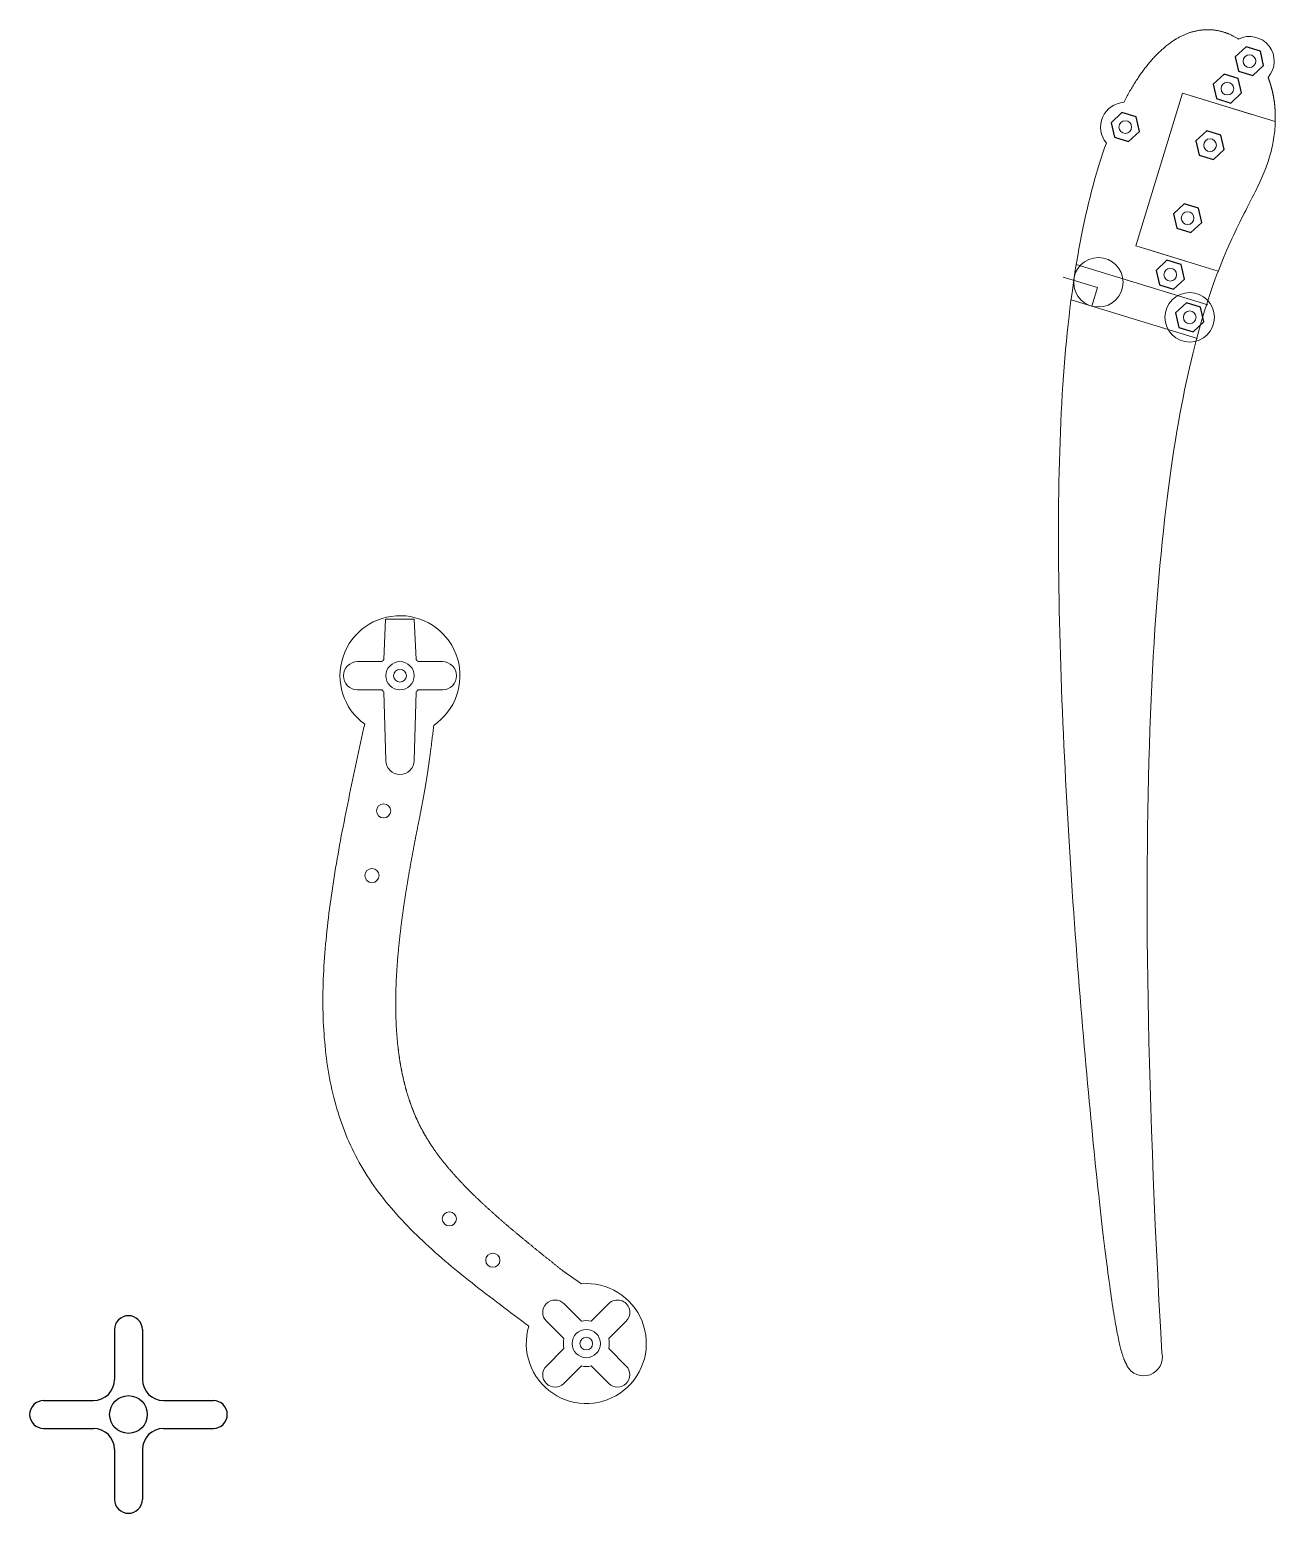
# Model space of a CAD drawing. Header units: millimetres. Extents: x -11 to 1672, y -25 to 604.
# Drawn here: x 854 to 1030.4, y 351.5 to 561.7 of the extents above; entities that cross this region are included whole.
import ezdxf

# ---------------------------------------------------------------- set-up
doc = ezdxf.new("R2010")
doc.units = ezdxf.units.MM
doc.layers.get('0').update_dxf_attribs({"linetype": 'CONTINUOUS', "lineweight": 0})
doc.layers.get('DEFPOINTS').update_dxf_attribs({"linetype": 'CONTINUOUS'})

# ---------------------------------------------------------------- blocks, each defined once
blk = doc.blocks.new('MUTTER_M2_VERTIEFUNG')
at = {"layer": 'DEFPOINTS', "linetype": 'CONTINUOUS'}
blk.add_lwpolyline([(1.05, -1.82), (2.1, 0), (1.05, 1.82), (-1.05, 1.82), (-2.1, 0), (-1.05, -1.82)], close=True, dxfattribs=at)
blk = doc.blocks.new('SERVO-CROSS_-V2_CUT_MODELL')
at = {"linetype": 'CONTINUOUS'}
for p, q in [((-2.06, 8), (-2.3, 2.3)), ((-2.06, 8), (2, 8)), ((2, 8), (2.3, 2.3)), ((-6, 2), (-2.56, 2)), ((2.56, 2), (6, 2)), ((-6, -2), (-2.56, -2)), ((2.56, -2), (6, -2)), ((-2.3, -2.3), (-2, -12)), ((2.3, -2.3), (2, -12))]:
    blk.add_line(p, q, dxfattribs=at)
for centre, radius, start, end in [((0, 0), 3.25, 135.0475, 142.0201), ((0, 0), 3.25, 37.9799, 44.9525), ((-6, 0), 2, 90, 270), ((6, 0), 2, 270, 90), ((0, 0), 3.25, 217.9799, 224.9525), ((0, 0), 3.25, 315.0475, 322.0201), ((0, -12), 2, 180, 360)]:
    blk.add_arc(centre, radius, start, end, dxfattribs=at)
blk = doc.blocks.new('SERVO-CROSS-V2-SMALL')
at = {"linetype": 'CONTINUOUS'}
for p, q in [((-1.75, 2.74), (-1.75, 6.25)), ((1.75, 2.74), (1.75, 6.25)), ((-6.25, 1.75), (-2.74, 1.75)), ((2.74, 1.75), (6.25, 1.75)), ((-6.25, -1.75), (-2.74, -1.75)), ((2.74, -1.75), (6.25, -1.75)), ((-1.75, -6.25), (-1.75, -2.74)), ((1.75, -6.25), (1.75, -2.74))]:
    blk.add_line(p, q, dxfattribs=at)
for centre, radius, start, end in [((0, 6.25), 1.75, 0, 180), ((0, 0), 3.25, 122.579, 147.421), ((0, 0), 3.25, 32.579, 57.421), ((-6.25, 0), 1.75, 90, 270), ((6.25, 0), 1.75, 270, 90), ((0, 0), 3.25, 212.579, 237.421), ((0, 0), 3.25, 302.579, 327.421), ((0, -6.25), 1.75, 180, 0)]:
    blk.add_arc(centre, radius, start, end, dxfattribs=at)
blk = doc.blocks.new('LEG-LEFT')
at = {"linetype": 'CONTINUOUS'}
blk.add_line((23.08, -84.32), (25.7, -86.14), dxfattribs=at)
for points in [[(-5, -6.87), (-5.15, -7.54), (-5.29, -8.2), (-5.44, -8.86), (-5.58, -9.52), (-5.73, -10.19), (-5.87, -10.85), (-6.01, -11.51), (-6.16, -12.17), (-6.3, -12.83), (-6.44, -13.49), (-6.58, -14.15), (-6.72, -14.81), (-6.86, -15.47), (-7, -16.13), (-7.14, -16.79), (-7.27, -17.45), (-7.41, -18.11), (-7.54, -18.76), (-7.67, -19.42), (-7.8, -20.08), (-7.93, -20.73), (-8.06, -21.39), (-8.19, -22.04), (-8.31, -22.69), (-8.43, -23.35), (-8.55, -24), (-8.67, -24.65), (-8.78, -25.3), (-8.9, -25.95), (-9.01, -26.59), (-9.12, -27.24), (-9.23, -27.89), (-9.33, -28.53), (-9.43, -29.18), (-9.53, -29.82), (-9.63, -30.46), (-9.72, -31.1), (-9.81, -31.74), (-9.9, -32.38), (-9.98, -33.01), (-10.06, -33.65), (-10.14, -34.28), (-10.22, -34.91), (-10.29, -35.54), (-10.36, -36.17), (-10.42, -36.8), (-10.48, -37.42), (-10.54, -38.05), (-10.59, -38.67), (-10.64, -39.29), (-10.69, -39.91), (-10.73, -40.53), (-10.77, -41.15), (-10.8, -41.76), (-10.83, -42.37), (-10.86, -42.98), (-10.88, -43.59), (-10.9, -44.2), (-10.91, -44.8), (-10.91, -45.41), (-10.92, -46.01), (-10.92, -46.6), (-10.91, -47.2), (-10.9, -47.8), (-10.88, -48.39), (-10.86, -48.98), (-10.83, -49.57), (-10.8, -50.15), (-10.76, -50.73), (-10.72, -51.32), (-10.67, -51.89), (-10.62, -52.47), (-10.56, -53.04), (-10.49, -53.62), (-10.42, -54.18), (-10.34, -54.75), (-10.26, -55.31), (-10.17, -55.88), (-10.08, -56.43), (-9.98, -56.99), (-9.87, -57.54), (-9.76, -58.09), (-9.64, -58.64), (-9.51, -59.19), (-9.38, -59.73), (-9.24, -60.27), (-9.09, -60.8), (-8.94, -61.34), (-8.78, -61.87), (-8.61, -62.39), (-8.44, -62.92), (-8.26, -63.44), (-8.07, -63.96), (-7.87, -64.47), (-7.67, -64.98), (-7.46, -65.49), (-7.24, -66), (-7.02, -66.5), (-6.78, -67), (-6.54, -67.5), (-6.29, -67.99), (-6.04, -68.48), (-5.77, -68.96), (-5.5, -69.44), (-5.22, -69.92), (-4.93, -70.4), (-4.64, -70.87), (-4.33, -71.33), (-4.02, -71.8), (-3.7, -72.26), (-3.37, -72.72), (-3.04, -73.17), (-2.69, -73.62), (-2.34, -74.07), (-1.99, -74.52), (-1.62, -74.96), (-1.25, -75.4), (-0.88, -75.83), (-0.49, -76.27), (-0.1, -76.7), (0.29, -77.13), (0.69, -77.55), (1.1, -77.98), (1.51, -78.4), (1.93, -78.82), (2.35, -79.23), (2.78, -79.65), (3.22, -80.06), (3.65, -80.47), (4.1, -80.88), (4.54, -81.28), (5, -81.69), (5.45, -82.09), (5.91, -82.49), (6.37, -82.89), (6.84, -83.29), (7.31, -83.68), (7.79, -84.08), (8.26, -84.47), (8.75, -84.86), (9.23, -85.25), (9.72, -85.64), (10.2, -86.03), (10.7, -86.42), (11.19, -86.8), (11.69, -87.19), (12.18, -87.57), (12.68, -87.95), (13.19, -88.34), (13.69, -88.72), (14.19, -89.1), (14.7, -89.48), (15.21, -89.86), (15.71, -90.24), (16.22, -90.62), (16.73, -91), (17.24, -91.38), (17.75, -91.76), (18.26, -92.14)], [(4.78, -7.03), (4.75, -7.25), (4.73, -7.46), (4.7, -7.68), (4.68, -7.89), (4.66, -8.1), (4.63, -8.31), (4.61, -8.51), (4.58, -8.72), (4.56, -8.92), (4.53, -9.12), (4.51, -9.32), (4.48, -9.51), (4.46, -9.71), (4.44, -9.9), (4.41, -10.09), (4.39, -10.28), (4.36, -10.47), (4.34, -10.65), (4.32, -10.84), (4.29, -11.02), (4.27, -11.2), (4.24, -11.38), (4.22, -11.55), (4.19, -11.73), (4.17, -11.9), (4.15, -12.07), (4.12, -12.25), (4.1, -12.41), (4.07, -12.58), (4.05, -12.75), (4.03, -12.91), (4, -13.07), (3.98, -13.24), (3.95, -13.4), (3.93, -13.55), (3.91, -13.71), (3.88, -13.87), (3.86, -14.02), (3.83, -14.17), (3.81, -14.33), (3.79, -14.48), (3.76, -14.63), (3.74, -14.77), (3.72, -14.92), (3.69, -15.07), (3.67, -15.21), (3.64, -15.35), (3.62, -15.49), (3.6, -15.63), (3.57, -15.77), (3.55, -15.91), (3.53, -16.05), (3.5, -16.19), (3.48, -16.32), (3.46, -16.46), (3.43, -16.59), (3.41, -16.72), (3.39, -16.85), (3.36, -16.98), (3.34, -17.11), (3.32, -17.24), (3.29, -17.37), (3.27, -17.5), (3.25, -17.62), (3.22, -17.75), (3.2, -17.87), (3.18, -18), (3.15, -18.12), (3.13, -18.24), (3.11, -18.36), (3.09, -18.48), (3.06, -18.61), (3.04, -18.72), (3.02, -18.84), (2.99, -18.96), (2.97, -19.08), (2.95, -19.2), (2.93, -19.31), (2.9, -19.43), (2.88, -19.55), (2.86, -19.66), (2.84, -19.77), (2.81, -19.89), (2.79, -20), (2.77, -20.12), (2.75, -20.23), (2.72, -20.34), (2.7, -20.45), (2.68, -20.57), (2.66, -20.68), (2.63, -20.79), (2.61, -20.9), (2.59, -21.01), (2.57, -21.12), (2.55, -21.23), (2.52, -21.34), (2.5, -21.45), (2.48, -21.56), (2.46, -21.67), (2.44, -21.78), (2.42, -21.89), (2.39, -22), (2.37, -22.11), (2.35, -22.22), (2.33, -22.33), (2.31, -22.44), (2.29, -22.55), (2.26, -22.66), (2.24, -22.77), (2.22, -22.88), (2.2, -22.98), (2.18, -23.09), (2.16, -23.2), (2.14, -23.31), (2.12, -23.42), (2.1, -23.53), (2.07, -23.64), (2.05, -23.75), (2.03, -23.86), (2.01, -23.96), (1.99, -24.07), (1.97, -24.18), (1.95, -24.29), (1.93, -24.4), (1.91, -24.51), (1.89, -24.62), (1.87, -24.72), (1.85, -24.83), (1.83, -24.94), (1.81, -25.05), (1.79, -25.16), (1.77, -25.26), (1.75, -25.37), (1.73, -25.48), (1.71, -25.59), (1.69, -25.7), (1.67, -25.8), (1.65, -25.91), (1.63, -26.02), (1.61, -26.13), (1.59, -26.23), (1.57, -26.34), (1.55, -26.45), (1.53, -26.56), (1.51, -26.66), (1.49, -26.77), (1.47, -26.88), (1.46, -26.98), (1.44, -27.09), (1.42, -27.2), (1.4, -27.3), (1.38, -27.41), (1.36, -27.52), (1.34, -27.62), (1.32, -27.73), (1.31, -27.84), (1.29, -27.94), (1.27, -28.05), (1.25, -28.16), (1.23, -28.26), (1.21, -28.37), (1.2, -28.48), (1.18, -28.58), (1.16, -28.69), (1.14, -28.79), (1.12, -28.9), (1.11, -29.01), (1.09, -29.11), (1.07, -29.22), (1.05, -29.32), (1.04, -29.43), (1.02, -29.53), (1, -29.64), (0.98, -29.74), (0.97, -29.85), (0.95, -29.95), (0.93, -30.06), (0.91, -30.16), (0.9, -30.27), (0.88, -30.37), (0.86, -30.48), (0.85, -30.58), (0.83, -30.69), (0.81, -30.79), (0.8, -30.9), (0.78, -31), (0.77, -31.11), (0.75, -31.21), (0.73, -31.32), (0.72, -31.42), (0.7, -31.52), (0.69, -31.63), (0.67, -31.73), (0.65, -31.84), (0.64, -31.94), (0.62, -32.04), (0.61, -32.15), (0.59, -32.25), (0.58, -32.35), (0.56, -32.46), (0.55, -32.56), (0.53, -32.67), (0.52, -32.77), (0.5, -32.87), (0.49, -32.97), (0.47, -33.08), (0.46, -33.18), (0.44, -33.28), (0.43, -33.39), (0.41, -33.49), (0.4, -33.59), (0.38, -33.69), (0.37, -33.8), (0.36, -33.9), (0.34, -34), (0.33, -34.1), (0.32, -34.21), (0.3, -34.31), (0.29, -34.41), (0.27, -34.51), (0.26, -34.61), (0.25, -34.72), (0.23, -34.82), (0.22, -34.92), (0.21, -35.02), (0.2, -35.12), (0.18, -35.22), (0.17, -35.33), (0.16, -35.43), (0.14, -35.53), (0.13, -35.63), (0.12, -35.73), (0.11, -35.83), (0.1, -35.93), (0.08, -36.03), (0.07, -36.13), (0.06, -36.23), (0.05, -36.33), (0.04, -36.43), (0.02, -36.53), (0.01, -36.64), (0, -36.74), (-0.01, -36.84), (-0.02, -36.94), (-0.03, -37.04), (-0.04, -37.14), (-0.05, -37.23), (-0.07, -37.33), (-0.08, -37.43), (-0.09, -37.53), (-0.1, -37.63), (-0.11, -37.73), (-0.12, -37.83), (-0.13, -37.93), (-0.14, -38.03), (-0.15, -38.13), (-0.16, -38.23), (-0.17, -38.33), (-0.18, -38.42), (-0.19, -38.52), (-0.2, -38.62), (-0.21, -38.72), (-0.22, -38.82), (-0.23, -38.92), (-0.23, -39.01), (-0.24, -39.11), (-0.25, -39.21), (-0.26, -39.31), (-0.27, -39.41), (-0.28, -39.5), (-0.29, -39.6), (-0.3, -39.7), (-0.3, -39.8), (-0.31, -39.89), (-0.32, -39.99), (-0.33, -40.09), (-0.34, -40.19), (-0.34, -40.28), (-0.35, -40.38), (-0.36, -40.48), (-0.37, -40.57), (-0.37, -40.67), (-0.38, -40.77), (-0.39, -40.86), (-0.39, -40.96), (-0.4, -41.05), (-0.41, -41.15), (-0.41, -41.25), (-0.42, -41.34), (-0.43, -41.44), (-0.43, -41.53), (-0.44, -41.63), (-0.45, -41.72), (-0.45, -41.82), (-0.46, -41.91), (-0.46, -42.01), (-0.47, -42.1), (-0.48, -42.2), (-0.48, -42.29), (-0.49, -42.39), (-0.49, -42.48), (-0.5, -42.58), (-0.5, -42.67), (-0.51, -42.77), (-0.51, -42.86), (-0.52, -42.96), (-0.52, -43.05), (-0.52, -43.14), (-0.53, -43.24), (-0.53, -43.33), (-0.54, -43.42), (-0.54, -43.52), (-0.54, -43.61), (-0.55, -43.7), (-0.55, -43.8), (-0.56, -43.89), (-0.56, -43.98), (-0.56, -44.08), (-0.57, -44.17), (-0.57, -44.26), (-0.57, -44.35), (-0.57, -44.45), (-0.58, -44.54), (-0.58, -44.63), (-0.58, -44.72), (-0.58, -44.82), (-0.59, -44.91), (-0.59, -45), (-0.59, -45.09), (-0.59, -45.18), (-0.59, -45.27), (-0.6, -45.37), (-0.6, -45.46), (-0.6, -45.55), (-0.6, -45.64), (-0.6, -45.73), (-0.6, -45.82), (-0.6, -45.91), (-0.6, -46), (-0.6, -46.09), (-0.6, -46.18), (-0.6, -46.27), (-0.61, -46.36), (-0.61, -46.45), (-0.61, -46.54), (-0.61, -46.63), (-0.6, -46.72), (-0.6, -46.81), (-0.6, -46.9), (-0.6, -46.99), (-0.6, -47.08), (-0.6, -47.17), (-0.6, -47.26), (-0.6, -47.35), (-0.6, -47.43), (-0.6, -47.52), (-0.6, -47.61), (-0.59, -47.7), (-0.59, -47.79), (-0.59, -47.88), (-0.59, -47.96), (-0.59, -48.05), (-0.58, -48.14), (-0.58, -48.23), (-0.58, -48.32), (-0.58, -48.4), (-0.57, -48.49), (-0.57, -48.58), (-0.57, -48.66), (-0.56, -48.75), (-0.56, -48.84), (-0.56, -48.92), (-0.55, -49.01), (-0.55, -49.1), (-0.55, -49.18), (-0.54, -49.27), (-0.54, -49.36), (-0.54, -49.44), (-0.53, -49.53), (-0.53, -49.61), (-0.52, -49.7), (-0.52, -49.78), (-0.51, -49.87), (-0.51, -49.96), (-0.5, -50.04), (-0.5, -50.13), (-0.49, -50.21), (-0.49, -50.3), (-0.48, -50.38), (-0.48, -50.46), (-0.47, -50.55), (-0.46, -50.63), (-0.46, -50.72), (-0.45, -50.8), (-0.44, -50.88), (-0.44, -50.97), (-0.43, -51.05), (-0.42, -51.14), (-0.42, -51.22), (-0.41, -51.3), (-0.4, -51.39), (-0.4, -51.47), (-0.39, -51.55), (-0.38, -51.63), (-0.37, -51.72), (-0.37, -51.8), (-0.36, -51.88), (-0.35, -51.96), (-0.34, -52.05), (-0.33, -52.13), (-0.33, -52.21), (-0.32, -52.29), (-0.31, -52.37), (-0.3, -52.45), (-0.29, -52.54), (-0.28, -52.62), (-0.27, -52.7), (-0.26, -52.78), (-0.25, -52.86), (-0.24, -52.94), (-0.23, -53.02), (-0.22, -53.1), (-0.21, -53.18), (-0.2, -53.26), (-0.19, -53.34), (-0.18, -53.42), (-0.17, -53.5), (-0.16, -53.58), (-0.15, -53.66), (-0.14, -53.74), (-0.13, -53.82), (-0.12, -53.9), (-0.11, -53.98), (-0.09, -54.06), (-0.08, -54.14), (-0.07, -54.22), (-0.06, -54.29), (-0.05, -54.37), (-0.03, -54.45), (-0.02, -54.53), (-0.01, -54.61), (0, -54.68), (0.02, -54.76), (0.03, -54.84), (0.04, -54.92), (0.05, -54.99), (0.07, -55.07), (0.08, -55.15), (0.09, -55.23), (0.11, -55.3), (0.12, -55.38), (0.14, -55.46), (0.15, -55.53), (0.16, -55.61), (0.18, -55.68), (0.19, -55.76), (0.21, -55.84), (0.22, -55.91), (0.24, -55.99), (0.25, -56.06), (0.27, -56.14), (0.28, -56.21), (0.3, -56.29), (0.31, -56.36), (0.33, -56.44), (0.34, -56.51), (0.36, -56.59), (0.38, -56.66), (0.39, -56.74), (0.41, -56.81), (0.43, -56.88), (0.44, -56.96), (0.46, -57.03), (0.48, -57.11), (0.49, -57.18), (0.51, -57.25), (0.53, -57.33), (0.55, -57.4), (0.56, -57.47), (0.58, -57.55), (0.6, -57.62), (0.62, -57.69), (0.63, -57.76), (0.65, -57.84), (0.67, -57.91), (0.69, -57.98), (0.71, -58.05), (0.73, -58.12), (0.75, -58.2), (0.77, -58.27), (0.78, -58.34), (0.8, -58.41), (0.82, -58.48), (0.84, -58.55), (0.86, -58.62), (0.88, -58.69), (0.9, -58.77), (0.92, -58.84), (0.94, -58.91), (0.96, -58.98), (0.98, -59.05), (1.01, -59.12), (1.03, -59.19), (1.05, -59.26), (1.07, -59.33), (1.09, -59.4), (1.11, -59.47), (1.13, -59.53), (1.15, -59.6), (1.18, -59.67), (1.2, -59.74), (1.22, -59.81), (1.24, -59.88), (1.27, -59.95), (1.29, -60.02), (1.31, -60.09), (1.33, -60.15), (1.36, -60.22), (1.38, -60.29), (1.4, -60.36), (1.43, -60.43), (1.45, -60.49), (1.47, -60.56), (1.5, -60.63), (1.52, -60.7), (1.55, -60.76), (1.57, -60.83), (1.59, -60.9), (1.62, -60.96), (1.64, -61.03), (1.67, -61.1), (1.69, -61.16), (1.72, -61.23), (1.74, -61.3), (1.77, -61.36), (1.8, -61.43), (1.82, -61.49), (1.85, -61.56), (1.87, -61.63), (1.9, -61.69), (1.93, -61.76), (1.95, -61.82), (1.98, -61.89), (2.01, -61.95), (2.03, -62.02), (2.06, -62.08), (2.09, -62.15), (2.11, -62.21), (2.14, -62.28), (2.17, -62.34), (2.2, -62.4), (2.22, -62.47), (2.25, -62.53), (2.28, -62.6), (2.31, -62.66), (2.34, -62.73), (2.37, -62.79), (2.4, -62.85), (2.42, -62.92), (2.45, -62.98), (2.48, -63.04), (2.51, -63.11), (2.54, -63.17), (2.57, -63.23), (2.6, -63.29), (2.63, -63.36), (2.66, -63.42), (2.69, -63.48), (2.72, -63.54), (2.75, -63.61), (2.78, -63.67), (2.81, -63.73), (2.85, -63.79), (2.88, -63.86), (2.91, -63.92), (2.94, -63.98), (2.97, -64.04), (3, -64.1), (3.04, -64.16), (3.07, -64.23), (3.1, -64.29), (3.13, -64.35), (3.17, -64.41), (3.2, -64.47), (3.23, -64.53), (3.26, -64.59), (3.3, -64.65), (3.33, -64.71), (3.37, -64.77), (3.4, -64.83), (3.43, -64.89), (3.47, -64.95), (3.5, -65.01), (3.54, -65.07), (3.57, -65.13), (3.61, -65.19), (3.64, -65.25), (3.68, -65.31), (3.71, -65.38), (3.75, -65.43), (3.78, -65.49), (3.82, -65.55), (3.86, -65.61), (3.89, -65.67), (3.93, -65.73), (3.97, -65.79), (4, -65.86), (4.04, -65.92), (4.08, -65.98), (4.12, -66.04), (4.16, -66.1), (4.19, -66.16), (4.23, -66.22), (4.27, -66.28), (4.31, -66.34), (4.35, -66.4), (4.39, -66.46), (4.43, -66.52), (4.47, -66.58), (4.51, -66.64), (4.55, -66.7), (4.59, -66.76), (4.63, -66.82), (4.68, -66.88), (4.72, -66.94), (4.76, -67), (4.8, -67.06), (4.84, -67.13), (4.89, -67.19), (4.93, -67.25), (4.97, -67.31), (5.02, -67.37), (5.06, -67.43), (5.1, -67.49), (5.15, -67.55), (5.19, -67.61), (5.24, -67.68), (5.28, -67.74), (5.33, -67.8), (5.37, -67.86), (5.42, -67.92), (5.46, -67.98), (5.51, -68.04), (5.56, -68.1), (5.6, -68.17), (5.65, -68.23), (5.7, -68.29), (5.74, -68.35), (5.79, -68.41), (5.84, -68.47), (5.89, -68.54), (5.93, -68.6), (5.98, -68.66), (6.03, -68.72), (6.08, -68.78), (6.13, -68.84), (6.18, -68.91), (6.23, -68.97), (6.28, -69.03), (6.33, -69.09), (6.38, -69.15), (6.43, -69.22), (6.48, -69.28), (6.53, -69.34), (6.58, -69.4), (6.63, -69.46), (6.68, -69.53), (6.73, -69.59), (6.79, -69.65), (6.84, -69.71), (6.89, -69.77), (6.94, -69.84), (7, -69.9), (7.05, -69.96), (7.1, -70.02), (7.16, -70.09), (7.21, -70.15), (7.27, -70.21), (7.32, -70.27), (7.37, -70.34), (7.43, -70.4), (7.48, -70.46), (7.54, -70.52), (7.59, -70.59), (7.65, -70.65), (7.71, -70.71), (7.76, -70.77), (7.82, -70.84), (7.87, -70.9), (7.93, -70.96), (7.99, -71.03), (8.05, -71.09), (8.1, -71.15), (8.16, -71.21), (8.22, -71.28), (8.28, -71.34), (8.33, -71.4), (8.39, -71.47), (8.45, -71.53), (8.51, -71.59), (8.57, -71.65), (8.63, -71.72), (8.69, -71.78), (8.75, -71.84), (8.81, -71.91), (8.87, -71.97), (8.93, -72.03), (8.99, -72.1), (9.05, -72.16), (9.11, -72.22), (9.17, -72.29), (9.23, -72.35), (9.29, -72.41), (9.36, -72.48), (9.42, -72.54), (9.48, -72.6), (9.54, -72.67), (9.6, -72.73), (9.67, -72.79), (9.73, -72.86), (9.79, -72.92), (9.86, -72.98), (9.92, -73.05), (9.98, -73.11), (10.05, -73.17), (10.11, -73.24), (10.18, -73.3), (10.24, -73.37), (10.3, -73.43), (10.37, -73.49), (10.43, -73.56), (10.5, -73.62), (10.57, -73.68), (10.63, -73.75), (10.7, -73.81), (10.76, -73.88), (10.83, -73.94), (10.89, -74), (10.96, -74.07), (11.03, -74.13), (11.1, -74.19), (11.16, -74.26), (11.23, -74.32), (11.3, -74.39), (11.36, -74.45), (11.43, -74.51), (11.5, -74.58), (11.57, -74.64), (11.64, -74.71), (11.71, -74.77), (11.77, -74.83), (11.84, -74.9), (11.91, -74.96), (11.98, -75.03), (12.05, -75.09), (12.12, -75.16), (12.19, -75.22), (12.26, -75.28), (12.33, -75.35), (12.4, -75.41), (12.47, -75.48), (12.54, -75.54), (12.61, -75.61), (12.68, -75.67), (12.75, -75.73), (12.82, -75.8), (12.9, -75.86), (12.97, -75.93), (13.04, -75.99), (13.11, -76.06), (13.18, -76.12), (13.26, -76.19), (13.33, -76.25), (13.4, -76.32), (13.47, -76.38), (13.55, -76.44), (13.62, -76.51), (13.69, -76.57), (13.77, -76.64), (13.84, -76.7), (13.91, -76.77), (13.99, -76.83), (14.06, -76.9), (14.13, -76.96), (14.21, -77.03), (14.28, -77.09), (14.36, -77.16), (14.43, -77.22), (14.51, -77.29), (14.58, -77.35), (14.66, -77.42), (14.73, -77.48), (14.81, -77.55), (14.88, -77.61), (14.96, -77.68), (15.03, -77.74), (15.11, -77.81), (15.19, -77.87), (15.26, -77.94), (15.34, -78), (15.42, -78.07), (15.49, -78.13), (15.57, -78.2), (15.65, -78.26), (15.72, -78.33), (15.8, -78.39), (15.88, -78.46), (15.95, -78.52), (16.03, -78.59), (16.11, -78.65), (16.19, -78.72), (16.26, -78.79), (16.34, -78.85), (16.42, -78.92), (16.5, -78.98), (16.58, -79.05), (16.66, -79.11), (16.73, -79.18), (16.81, -79.24), (16.89, -79.31), (16.97, -79.38), (17.05, -79.44), (17.13, -79.51), (17.21, -79.57), (17.29, -79.64), (17.37, -79.7), (17.45, -79.77), (17.53, -79.84), (17.61, -79.9), (17.69, -79.97), (17.77, -80.03), (17.85, -80.1), (17.93, -80.17), (18.01, -80.23), (18.09, -80.3), (18.17, -80.36), (18.25, -80.43), (18.33, -80.5), (18.41, -80.56), (18.49, -80.63), (18.57, -80.69), (18.66, -80.76), (18.74, -80.83), (18.82, -80.89), (18.9, -80.96), (18.98, -81.03), (19.06, -81.09), (19.14, -81.16), (19.23, -81.22), (19.31, -81.29), (19.39, -81.36), (19.47, -81.42), (19.56, -81.49), (19.64, -81.56), (19.72, -81.62), (19.8, -81.69), (19.89, -81.76), (19.97, -81.82), (20.05, -81.89), (20.13, -81.96), (20.22, -82.02), (20.3, -82.09), (20.38, -82.16), (20.47, -82.23), (20.55, -82.29), (20.63, -82.36), (20.72, -82.43), (20.8, -82.49), (20.88, -82.56), (20.97, -82.63), (21.05, -82.69), (21.14, -82.76), (21.22, -82.83), (21.3, -82.9), (21.39, -82.96), (21.47, -83.03), (21.56, -83.1), (21.64, -83.17), (21.73, -83.23), (21.81, -83.3), (21.89, -83.37), (21.98, -83.44), (22.06, -83.5), (22.15, -83.57), (22.23, -83.64), (22.32, -83.71), (22.4, -83.77), (22.49, -83.84), (22.57, -83.91), (22.66, -83.98), (22.74, -84.05), (22.83, -84.11), (22.91, -84.18), (23, -84.25), (23.08, -84.32)]]:
    blk.add_lwpolyline(points)
for centre, radius in [((0, 0), 2), ((-2.32, -19.15), 1), ((-3.97, -28.31), 1), ((6.99, -76.95), 1), ((13.15, -82.81), 1), ((26.39, -94.61), 2)]:
    blk.add_circle(centre, radius, dxfattribs=at)
for centre, start, end in [((0, 0), 304.1953, 233.9681), ((26.39, -94.61), 163.0725, 94.6749)]:
    blk.add_arc(centre, 8.5, start, end, dxfattribs=at)
blk.add_blockref('SERVO-CROSS_-V2_CUT_MODELL', (0, 0), dxfattribs=at)
at = {"linetype": 'CONTINUOUS', "rotation": 45.0000000000046}
blk.add_blockref('SERVO-CROSS-V2-SMALL', (26.39, -94.61), dxfattribs=at)
blk = doc.blocks.new('SERVOKREUZ_GROSS')
at = {"layer": 'DEFPOINTS', "linetype": 'CONTINUOUS'}
for p, q in [((-1.9725, 12.0275), (-1.9725, 4.9725)), ((1.9725, 12.0275), (1.9725, 4.9725)), ((-12.0275, 1.9725), (-4.9725, 1.9725)), ((4.9725, 1.9725), (12.0275, 1.9725)), ((-12.0275, -1.9725), (-4.9725, -1.9725)), ((4.9725, -1.9725), (12.0275, -1.9725)), ((-1.9725, -4.9725), (-1.9725, -12.0275)), ((1.9725, -4.9725), (1.9725, -12.0275))]:
    blk.add_line(p, q, dxfattribs=at)
blk.add_circle((0, 0), 2.67, dxfattribs=at)
for centre, radius, start, end in [((0, 12.0275), 1.9725, 0, 180), ((-4.9725, 4.9725), 3, 270, 0), ((4.9725, 4.9725), 3, 180, 270), ((-12.0275, 0), 1.9725, 90, 270), ((12.0275, 0), 1.9725, 270, 90), ((-4.9725, -4.9725), 3, 0, 90), ((4.9725, -4.9725), 3, 90, 180), ((0, -12.0275), 1.9725, 180, 0)]:
    blk.add_arc(centre, radius, start, end, dxfattribs=at)

msp = doc.modelspace()

# ---------------------------------------------------------------- linework, layer by layer
at = {"linetype": 'CONTINUOUS'}
for p, q in [((1017.24, 552.67), (1010.62, 531.07)), ((1030.4, 548.64), (1017.24, 552.67)), ((1018.68, 552.23), (1027.09, 549.65)), ((1010.62, 531.07), (1022.31, 527.48)), ((1012.05, 530.63), (1020.46, 528.05)), ((1002.2, 528.42), (1020.85, 522.7)), ((1005.22, 525.13), (1000.33, 526.63)), ((1009.15, 526.29), (1020.85, 522.7)), ((1001.47, 523.41), (1019.38, 517.92)), ((1005.22, 525.13), (1004.42, 522.51))]:
    msp.add_line(p, q, dxfattribs=at)
for points in [[(1025.17, 560.34), (1025.08, 560.4), (1024.99, 560.45), (1024.9, 560.51), (1024.81, 560.56), (1024.72, 560.61), (1024.63, 560.66), (1024.54, 560.71), (1024.45, 560.76), (1024.36, 560.81), (1024.26, 560.86), (1024.17, 560.9), (1024.08, 560.95), (1023.98, 560.99), (1023.89, 561.03), (1023.79, 561.07), (1023.7, 561.11), (1023.6, 561.14), (1023.51, 561.18), (1023.41, 561.22), (1023.32, 561.25), (1023.22, 561.28), (1023.12, 561.32), (1023.02, 561.35), (1022.93, 561.37), (1022.83, 561.4), (1022.73, 561.43), (1022.63, 561.45), (1022.53, 561.48), (1022.43, 561.5), (1022.33, 561.52), (1022.23, 561.54), (1022.13, 561.56), (1022.03, 561.57), (1021.93, 561.59), (1021.83, 561.6), (1021.73, 561.62), (1021.62, 561.63), (1021.52, 561.64), (1021.42, 561.65), (1021.32, 561.65), (1021.22, 561.66), (1021.11, 561.66), (1021.01, 561.67), (1020.91, 561.67), (1020.8, 561.67), (1020.7, 561.67), (1020.59, 561.67), (1020.49, 561.66), (1020.39, 561.66), (1020.28, 561.65), (1020.18, 561.64), (1020.07, 561.63), (1019.97, 561.62), (1019.86, 561.61), (1019.76, 561.6), (1019.65, 561.58), (1019.54, 561.57), (1019.44, 561.55), (1019.33, 561.53), (1019.23, 561.5), (1019.12, 561.48), (1019.02, 561.46), (1018.91, 561.43), (1018.8, 561.4), (1018.7, 561.38), (1018.59, 561.35), (1018.48, 561.31), (1018.38, 561.28), (1018.27, 561.25), (1018.16, 561.21), (1018.06, 561.17), (1017.95, 561.13), (1017.84, 561.09), (1017.74, 561.05), (1017.63, 561), (1017.52, 560.96), (1017.42, 560.91), (1017.31, 560.86), (1017.2, 560.81), (1017.1, 560.76), (1016.99, 560.7), (1016.88, 560.65), (1016.78, 560.59), (1016.67, 560.53), (1016.56, 560.47), (1016.45, 560.41), (1016.35, 560.35), (1016.24, 560.28), (1016.13, 560.22), (1016.03, 560.15), (1015.92, 560.08), (1015.81, 560.01), (1015.71, 559.93), (1015.6, 559.86), (1015.49, 559.78), (1015.39, 559.7), (1015.28, 559.62), (1015.18, 559.54), (1015.07, 559.46), (1014.96, 559.38), (1014.86, 559.29), (1014.75, 559.2), (1014.64, 559.11), (1014.54, 559.02), (1014.43, 558.93), (1014.33, 558.84), (1014.22, 558.74), (1014.12, 558.64), (1014.01, 558.54), (1013.9, 558.44), (1013.8, 558.34), (1013.69, 558.23), (1013.59, 558.13), (1013.48, 558.02), (1013.38, 557.91), (1013.27, 557.8), (1013.17, 557.68), (1013.07, 557.57), (1012.96, 557.45), (1012.86, 557.34), (1012.75, 557.22), (1012.65, 557.1), (1012.55, 556.97), (1012.44, 556.85), (1012.34, 556.72), (1012.24, 556.59), (1012.13, 556.46), (1012.03, 556.33), (1011.93, 556.2), (1011.82, 556.06), (1011.72, 555.92), (1011.62, 555.79), (1011.52, 555.64), (1011.42, 555.5), (1011.31, 555.36), (1011.21, 555.21), (1011.11, 555.07), (1011.01, 554.92), (1010.91, 554.76), (1010.81, 554.61), (1010.71, 554.46), (1010.61, 554.3), (1010.51, 554.14), (1010.41, 553.98), (1010.31, 553.82), (1010.21, 553.66), (1010.11, 553.49), (1010.01, 553.33), (1009.91, 553.16), (1009.81, 552.99), (1009.72, 552.81), (1009.62, 552.64), (1009.52, 552.46), (1009.42, 552.28), (1009.33, 552.11), (1009.23, 551.92), (1009.13, 551.74), (1009.04, 551.55), (1008.94, 551.37)], [(1014.33, 374.21), (1014.12, 377.95), (1013.92, 381.63), (1013.74, 385.25), (1013.56, 388.81), (1013.4, 392.32), (1013.25, 395.76), (1013.11, 399.15), (1012.98, 402.48), (1012.87, 405.76), (1012.76, 408.98), (1012.66, 412.14), (1012.58, 415.25), (1012.5, 418.3), (1012.44, 421.31), (1012.38, 424.25), (1012.34, 427.15), (1012.3, 429.99), (1012.27, 432.79), (1012.26, 435.53), (1012.25, 438.22), (1012.25, 440.86), (1012.26, 443.45), (1012.28, 445.99), (1012.3, 448.49), (1012.34, 450.94), (1012.38, 453.33), (1012.43, 455.69), (1012.49, 458), (1012.56, 460.26), (1012.63, 462.47), (1012.72, 464.64), (1012.81, 466.77), (1012.9, 468.85), (1013, 470.89), (1013.11, 472.89), (1013.23, 474.85), (1013.35, 476.77), (1013.48, 478.64), (1013.61, 480.47), (1013.76, 482.27), (1013.9, 484.02), (1014.05, 485.74), (1014.21, 487.42), (1014.37, 489.06), (1014.54, 490.66), (1014.71, 492.23), (1014.89, 493.76), (1015.07, 495.25), (1015.26, 496.71), (1015.45, 498.14), (1015.64, 499.53), (1015.84, 500.89), (1016.04, 502.21), (1016.25, 503.51), (1016.46, 504.77), (1016.67, 506), (1016.89, 507.2), (1017.1, 508.37), (1017.33, 509.51), (1017.55, 510.62), (1017.78, 511.7), (1018, 512.75), (1018.24, 513.78), (1018.47, 514.78), (1018.7, 515.75), (1018.94, 516.7), (1019.18, 517.62), (1019.42, 518.51), (1019.66, 519.39), (1019.9, 520.24), (1020.14, 521.06), (1020.38, 521.86), (1020.63, 522.64), (1020.87, 523.4), (1021.11, 524.14), (1021.36, 524.85), (1021.6, 525.55), (1021.85, 526.23), (1022.09, 526.88), (1022.33, 527.52), (1022.57, 528.14), (1022.81, 528.75), (1023.05, 529.34), (1023.29, 529.9), (1023.53, 530.46), (1023.76, 531), (1024, 531.52), (1024.23, 532.03), (1024.46, 532.53), (1024.69, 533.01), (1024.91, 533.48), (1025.13, 533.94), (1025.35, 534.39), (1025.57, 534.83), (1025.78, 535.25), (1025.99, 535.67), (1026.2, 536.07), (1026.4, 536.47), (1026.6, 536.86), (1026.8, 537.24), (1026.99, 537.61), (1027.18, 537.98), (1027.36, 538.34), (1027.54, 538.69), (1027.72, 539.04), (1027.88, 539.39), (1028.05, 539.73), (1028.21, 540.06), (1028.36, 540.4), (1028.51, 540.73), (1028.65, 541.06), (1028.79, 541.39), (1028.92, 541.71), (1029.05, 542.04), (1029.17, 542.36), (1029.28, 542.69), (1029.39, 543.01), (1029.49, 543.33), (1029.58, 543.65), (1029.67, 543.97), (1029.76, 544.29), (1029.84, 544.6), (1029.91, 544.92), (1029.98, 545.23), (1030.04, 545.54), (1030.1, 545.85), (1030.15, 546.16), (1030.2, 546.47), (1030.24, 546.77), (1030.28, 547.08), (1030.31, 547.38), (1030.34, 547.68), (1030.36, 547.97), (1030.38, 548.27), (1030.39, 548.56), (1030.4, 548.86), (1030.4, 549.15), (1030.4, 549.43), (1030.4, 549.72), (1030.38, 550), (1030.37, 550.28), (1030.35, 550.56), (1030.32, 550.84), (1030.3, 551.11), (1030.26, 551.39), (1030.23, 551.65), (1030.18, 551.92), (1030.14, 552.19), (1030.09, 552.45), (1030.03, 552.71), (1029.98, 552.96), (1029.91, 553.22), (1029.85, 553.47), (1029.78, 553.72), (1029.7, 553.96), (1029.63, 554.2), (1029.55, 554.44), (1029.46, 554.68), (1029.37, 554.91)], [(1030.4, 548.64), (1030.4, 548.7), (1030.4, 548.75), (1030.4, 548.8), (1030.4, 548.86), (1030.4, 548.91), (1030.4, 548.97), (1030.4, 549.02), (1030.4, 549.08), (1030.4, 549.13), (1030.4, 549.18), (1030.4, 549.24), (1030.4, 549.29), (1030.4, 549.35), (1030.4, 549.4), (1030.4, 549.45), (1030.4, 549.51), (1030.4, 549.56), (1030.4, 549.61), (1030.4, 549.67), (1030.4, 549.72), (1030.39, 549.77), (1030.39, 549.83), (1030.39, 549.88), (1030.39, 549.93), (1030.39, 549.98), (1030.38, 550.04), (1030.38, 550.09), (1030.38, 550.14), (1030.37, 550.2), (1030.37, 550.25), (1030.37, 550.3), (1030.36, 550.35), (1030.36, 550.4), (1030.36, 550.46), (1030.35, 550.51), (1030.35, 550.56), (1030.34, 550.61), (1030.34, 550.66), (1030.34, 550.72), (1030.33, 550.77), (1030.33, 550.82), (1030.32, 550.87), (1030.32, 550.92), (1030.31, 550.97), (1030.31, 551.02), (1030.3, 551.08), (1030.29, 551.13), (1030.29, 551.18), (1030.28, 551.23), (1030.28, 551.28), (1030.27, 551.33), (1030.26, 551.38), (1030.26, 551.43), (1030.25, 551.48), (1030.24, 551.53), (1030.24, 551.58), (1030.23, 551.63), (1030.22, 551.68), (1030.21, 551.73), (1030.21, 551.78), (1030.2, 551.83), (1030.19, 551.88), (1030.18, 551.93), (1030.17, 551.98), (1030.17, 552.03), (1030.16, 552.08), (1030.15, 552.13), (1030.14, 552.18), (1030.13, 552.23), (1030.12, 552.28), (1030.11, 552.33), (1030.1, 552.37), (1030.09, 552.42), (1030.08, 552.47), (1030.07, 552.52), (1030.06, 552.57), (1030.05, 552.62), (1030.04, 552.67), (1030.03, 552.71), (1030.02, 552.76), (1030.01, 552.81), (1030, 552.86), (1029.99, 552.91), (1029.98, 552.95), (1029.97, 553), (1029.96, 553.05), (1029.94, 553.1), (1029.93, 553.14), (1029.92, 553.19), (1029.91, 553.24), (1029.9, 553.28), (1029.88, 553.33), (1029.87, 553.38), (1029.86, 553.42), (1029.85, 553.47), (1029.83, 553.52), (1029.82, 553.57), (1029.81, 553.61), (1029.79, 553.66), (1029.78, 553.7), (1029.77, 553.75), (1029.75, 553.8), (1029.74, 553.84), (1029.73, 553.89), (1029.71, 553.93), (1029.7, 553.98), (1029.68, 554.02), (1029.67, 554.07), (1029.66, 554.11), (1029.64, 554.16), (1029.63, 554.2), (1029.61, 554.25), (1029.6, 554.29), (1029.58, 554.34), (1029.57, 554.38), (1029.55, 554.43), (1029.54, 554.47), (1029.52, 554.52), (1029.5, 554.56), (1029.49, 554.61), (1029.47, 554.65), (1029.46, 554.69), (1029.44, 554.74), (1029.42, 554.78), (1029.41, 554.82), (1029.39, 554.87), (1029.37, 554.91)], [(1006.47, 545.61), (1006.22, 544.92), (1005.98, 544.21), (1005.74, 543.48), (1005.5, 542.74), (1005.27, 541.98), (1005.04, 541.21), (1004.81, 540.41), (1004.59, 539.61), (1004.37, 538.78), (1004.15, 537.94), (1003.94, 537.09), (1003.73, 536.21), (1003.53, 535.32), (1003.33, 534.42), (1003.14, 533.49), (1002.95, 532.55), (1002.76, 531.59), (1002.58, 530.62), (1002.41, 529.63), (1002.23, 528.62), (1002.07, 527.59), (1001.91, 526.54), (1001.75, 525.48), (1001.6, 524.4), (1001.45, 523.31), (1001.31, 522.19), (1001.18, 521.06), (1001.05, 519.91), (1000.93, 518.74), (1000.81, 517.55), (1000.7, 516.35), (1000.59, 515.12), (1000.49, 513.88), (1000.39, 512.62), (1000.31, 511.34), (1000.22, 510.05), (1000.15, 508.73), (1000.08, 507.4), (1000.01, 506.05), (999.96, 504.68), (999.9, 503.3), (999.86, 501.9), (999.82, 500.48), (999.78, 499.05), (999.75, 497.61), (999.73, 496.15), (999.71, 494.68), (999.7, 493.2), (999.69, 491.7), (999.69, 490.2), (999.69, 488.68), (999.7, 487.15), (999.71, 485.62), (999.73, 484.07), (999.75, 482.52), (999.77, 480.96), (999.8, 479.4), (999.83, 477.82), (999.87, 476.24), (999.91, 474.66), (999.96, 473.07), (1000.01, 471.48), (1000.06, 469.88), (1000.12, 468.28), (1000.18, 466.68), (1000.24, 465.07), (1000.31, 463.47), (1000.38, 461.86), (1000.45, 460.26), (1000.53, 458.65), (1000.61, 457.05), (1000.69, 455.45), (1000.77, 453.85), (1000.86, 452.25), (1000.95, 450.66), (1001.04, 449.07), (1001.13, 447.49), (1001.23, 445.91), (1001.33, 444.33), (1001.43, 442.77), (1001.53, 441.21), (1001.63, 439.65), (1001.74, 438.11), (1001.85, 436.58), (1001.96, 435.05), (1002.07, 433.54), (1002.18, 432.03), (1002.29, 430.54), (1002.4, 429.05), (1002.52, 427.58), (1002.63, 426.13), (1002.75, 424.68), (1002.86, 423.25), (1002.98, 421.84), (1003.1, 420.44), (1003.22, 419.06), (1003.33, 417.69), (1003.45, 416.34), (1003.57, 415.01), (1003.69, 413.69), (1003.81, 412.4), (1003.92, 411.12), (1004.04, 409.87), (1004.16, 408.63), (1004.27, 407.42), (1004.39, 406.22), (1004.5, 405.05), (1004.62, 403.9), (1004.73, 402.78), (1004.84, 401.68), (1004.95, 400.61), (1005.06, 399.56), (1005.17, 398.53), (1005.28, 397.53), (1005.38, 396.56), (1005.49, 395.62), (1005.59, 394.7), (1005.69, 393.8), (1005.79, 392.93), (1005.88, 392.09), (1005.98, 391.27), (1006.07, 390.48), (1006.17, 389.7), (1006.26, 388.95), (1006.35, 388.23), (1006.44, 387.52), (1006.52, 386.84), (1006.61, 386.19), (1006.69, 385.55), (1006.78, 384.93), (1006.86, 384.33), (1006.94, 383.76), (1007.01, 383.2), (1007.09, 382.67), (1007.17, 382.15), (1007.24, 381.65), (1007.31, 381.17), (1007.39, 380.71), (1007.45, 380.27), (1007.52, 379.84), (1007.59, 379.43), (1007.66, 379.04), (1007.72, 378.66), (1007.78, 378.3), (1007.85, 377.96), (1007.91, 377.63), (1007.97, 377.31), (1008.02, 377.01), (1008.08, 376.72), (1008.14, 376.45), (1008.19, 376.19), (1008.24, 375.94), (1008.29, 375.71), (1008.34, 375.48), (1008.39, 375.27), (1008.44, 375.07), (1008.49, 374.89), (1008.53, 374.71), (1008.58, 374.54), (1008.62, 374.38), (1008.66, 374.24), (1008.7, 374.1), (1008.74, 373.97), (1008.78, 373.85), (1008.82, 373.73), (1008.85, 373.63), (1008.89, 373.53), (1008.92, 373.44), (1008.95, 373.35), (1008.98, 373.27), (1009.02, 373.2), (1009.04, 373.13), (1009.07, 373.07), (1009.1, 373.01), (1009.12, 372.96), (1009.15, 372.91), (1009.17, 372.87), (1009.19, 372.82), (1009.22, 372.79), (1009.24, 372.75), (1009.26, 372.71), (1009.27, 372.68), (1009.29, 372.65), (1009.31, 372.62), (1009.32, 372.59), (1009.34, 372.56), (1009.35, 372.53), (1009.36, 372.5), (1009.37, 372.47), (1009.38, 372.44), (1009.39, 372.4)], [(1006.47, 545.61), (1006.22, 544.92), (1005.98, 544.21), (1005.74, 543.48), (1005.5, 542.74), (1005.27, 541.98), (1005.04, 541.21), (1004.81, 540.41), (1004.59, 539.61), (1004.37, 538.78), (1004.15, 537.94), (1003.94, 537.09), (1003.73, 536.21), (1003.53, 535.32), (1003.33, 534.42), (1003.14, 533.49), (1002.95, 532.55), (1002.76, 531.59), (1002.58, 530.62), (1002.41, 529.63), (1002.23, 528.62), (1002.07, 527.59), (1001.91, 526.54), (1001.75, 525.48), (1001.6, 524.4), (1001.45, 523.31), (1001.31, 522.19), (1001.18, 521.06), (1001.05, 519.91), (1000.93, 518.74), (1000.81, 517.55), (1000.7, 516.35), (1000.59, 515.12), (1000.49, 513.88), (1000.39, 512.62), (1000.31, 511.34), (1000.22, 510.05), (1000.15, 508.73), (1000.08, 507.4), (1000.01, 506.05), (999.96, 504.68), (999.9, 503.3), (999.86, 501.9), (999.82, 500.48), (999.78, 499.05), (999.75, 497.61), (999.73, 496.15), (999.71, 494.68), (999.7, 493.2), (999.69, 491.7), (999.69, 490.2), (999.69, 488.68), (999.7, 487.15), (999.71, 485.62), (999.73, 484.07), (999.75, 482.52), (999.77, 480.96), (999.8, 479.4), (999.83, 477.82), (999.87, 476.24), (999.91, 474.66), (999.96, 473.07), (1000.01, 471.48), (1000.06, 469.88), (1000.12, 468.28), (1000.18, 466.68), (1000.24, 465.07), (1000.31, 463.47), (1000.38, 461.86), (1000.45, 460.26), (1000.53, 458.65), (1000.61, 457.05), (1000.69, 455.45), (1000.77, 453.85), (1000.86, 452.25), (1000.95, 450.66), (1001.04, 449.07), (1001.13, 447.49), (1001.23, 445.91), (1001.33, 444.33), (1001.43, 442.77), (1001.53, 441.21), (1001.63, 439.65), (1001.74, 438.11), (1001.85, 436.58), (1001.96, 435.05), (1002.07, 433.54), (1002.18, 432.03), (1002.29, 430.54), (1002.4, 429.05), (1002.52, 427.58), (1002.63, 426.13), (1002.75, 424.68), (1002.86, 423.25), (1002.98, 421.84), (1003.1, 420.44), (1003.22, 419.06), (1003.33, 417.69), (1003.45, 416.34), (1003.57, 415.01), (1003.69, 413.69), (1003.81, 412.4), (1003.92, 411.12), (1004.04, 409.87), (1004.16, 408.63), (1004.27, 407.42), (1004.39, 406.22), (1004.5, 405.05), (1004.62, 403.9), (1004.73, 402.78), (1004.84, 401.68), (1004.95, 400.61), (1005.06, 399.56), (1005.17, 398.53), (1005.28, 397.53), (1005.38, 396.56), (1005.49, 395.62), (1005.59, 394.7), (1005.69, 393.8), (1005.79, 392.93), (1005.88, 392.09), (1005.98, 391.27), (1006.07, 390.48), (1006.17, 389.7), (1006.26, 388.95), (1006.35, 388.23), (1006.44, 387.52), (1006.52, 386.84), (1006.61, 386.19), (1006.69, 385.55), (1006.78, 384.93), (1006.86, 384.33), (1006.94, 383.76), (1007.01, 383.2), (1007.09, 382.67), (1007.17, 382.15), (1007.24, 381.65), (1007.31, 381.17), (1007.39, 380.71), (1007.45, 380.27), (1007.52, 379.84), (1007.59, 379.43), (1007.66, 379.04), (1007.72, 378.66), (1007.78, 378.3), (1007.85, 377.96), (1007.91, 377.63), (1007.97, 377.31), (1008.02, 377.01), (1008.08, 376.72), (1008.14, 376.45), (1008.19, 376.19), (1008.24, 375.94), (1008.29, 375.71), (1008.34, 375.48), (1008.39, 375.27), (1008.44, 375.07), (1008.49, 374.89), (1008.53, 374.71), (1008.58, 374.54), (1008.62, 374.38), (1008.66, 374.24), (1008.7, 374.1), (1008.74, 373.97), (1008.78, 373.85), (1008.82, 373.73), (1008.85, 373.63), (1008.89, 373.53), (1008.92, 373.44), (1008.95, 373.35), (1008.98, 373.27), (1009.02, 373.2), (1009.04, 373.13), (1009.07, 373.07), (1009.1, 373.01), (1009.12, 372.96), (1009.15, 372.91), (1009.17, 372.87), (1009.19, 372.82), (1009.22, 372.79), (1009.24, 372.75), (1009.26, 372.71), (1009.27, 372.68), (1009.29, 372.65), (1009.31, 372.62), (1009.32, 372.59), (1009.34, 372.56), (1009.35, 372.53), (1009.36, 372.5), (1009.37, 372.47), (1009.38, 372.44), (1009.39, 372.4)]]:
    msp.add_lwpolyline(points)
for centre, radius in [((1026.74, 557.21), 0.9), ((1023.62, 553.33), 0.9), ((1009.14, 547.87), 0.9), ((1021.15, 545.31), 0.9), ((1017.98, 534.97), 0.9), ((1005.34, 525.89), 3.5), ((1015.52, 526.95), 0.9), ((1018.27, 520.92), 3.5), ((1018.27, 520.92), 0.9), ((906.41, 470.15), 0.9), ((932.8, 375.54), 0.9)]:
    msp.add_circle(centre, radius, dxfattribs=at)
for centre, start, end in [((1026.74, 557.21), 318.8591, 116.6563), ((1009.14, 547.87), 93.261, 220.2915)]:
    msp.add_arc(centre, 3.5, start, end, dxfattribs=at)
msp.add_arc((1011.75, 373.61), 2.65, 207.0318, 13.2555)

# ---------------------------------------------------------------- block references
at = {"linetype": 'CONTINUOUS', "rotation": 342.9471525462937}
for p in [(1026.74, 557.21), (1023.62, 553.33), (1009.14, 547.87), (1021.15, 545.31), (1017.98, 534.97), (1015.52, 526.95), (1018.27, 520.92)]:
    msp.add_blockref('MUTTER_M2_VERTIEFUNG', p, dxfattribs=at)
at = {"linetype": 'CONTINUOUS'}
for name, p in [('LEG-LEFT', (906.41, 470.15)), ('SERVOKREUZ_GROSS', (867.95, 365.49))]:
    msp.add_blockref(name, p, dxfattribs=at)

doc.saveas('drawing.dxf')
